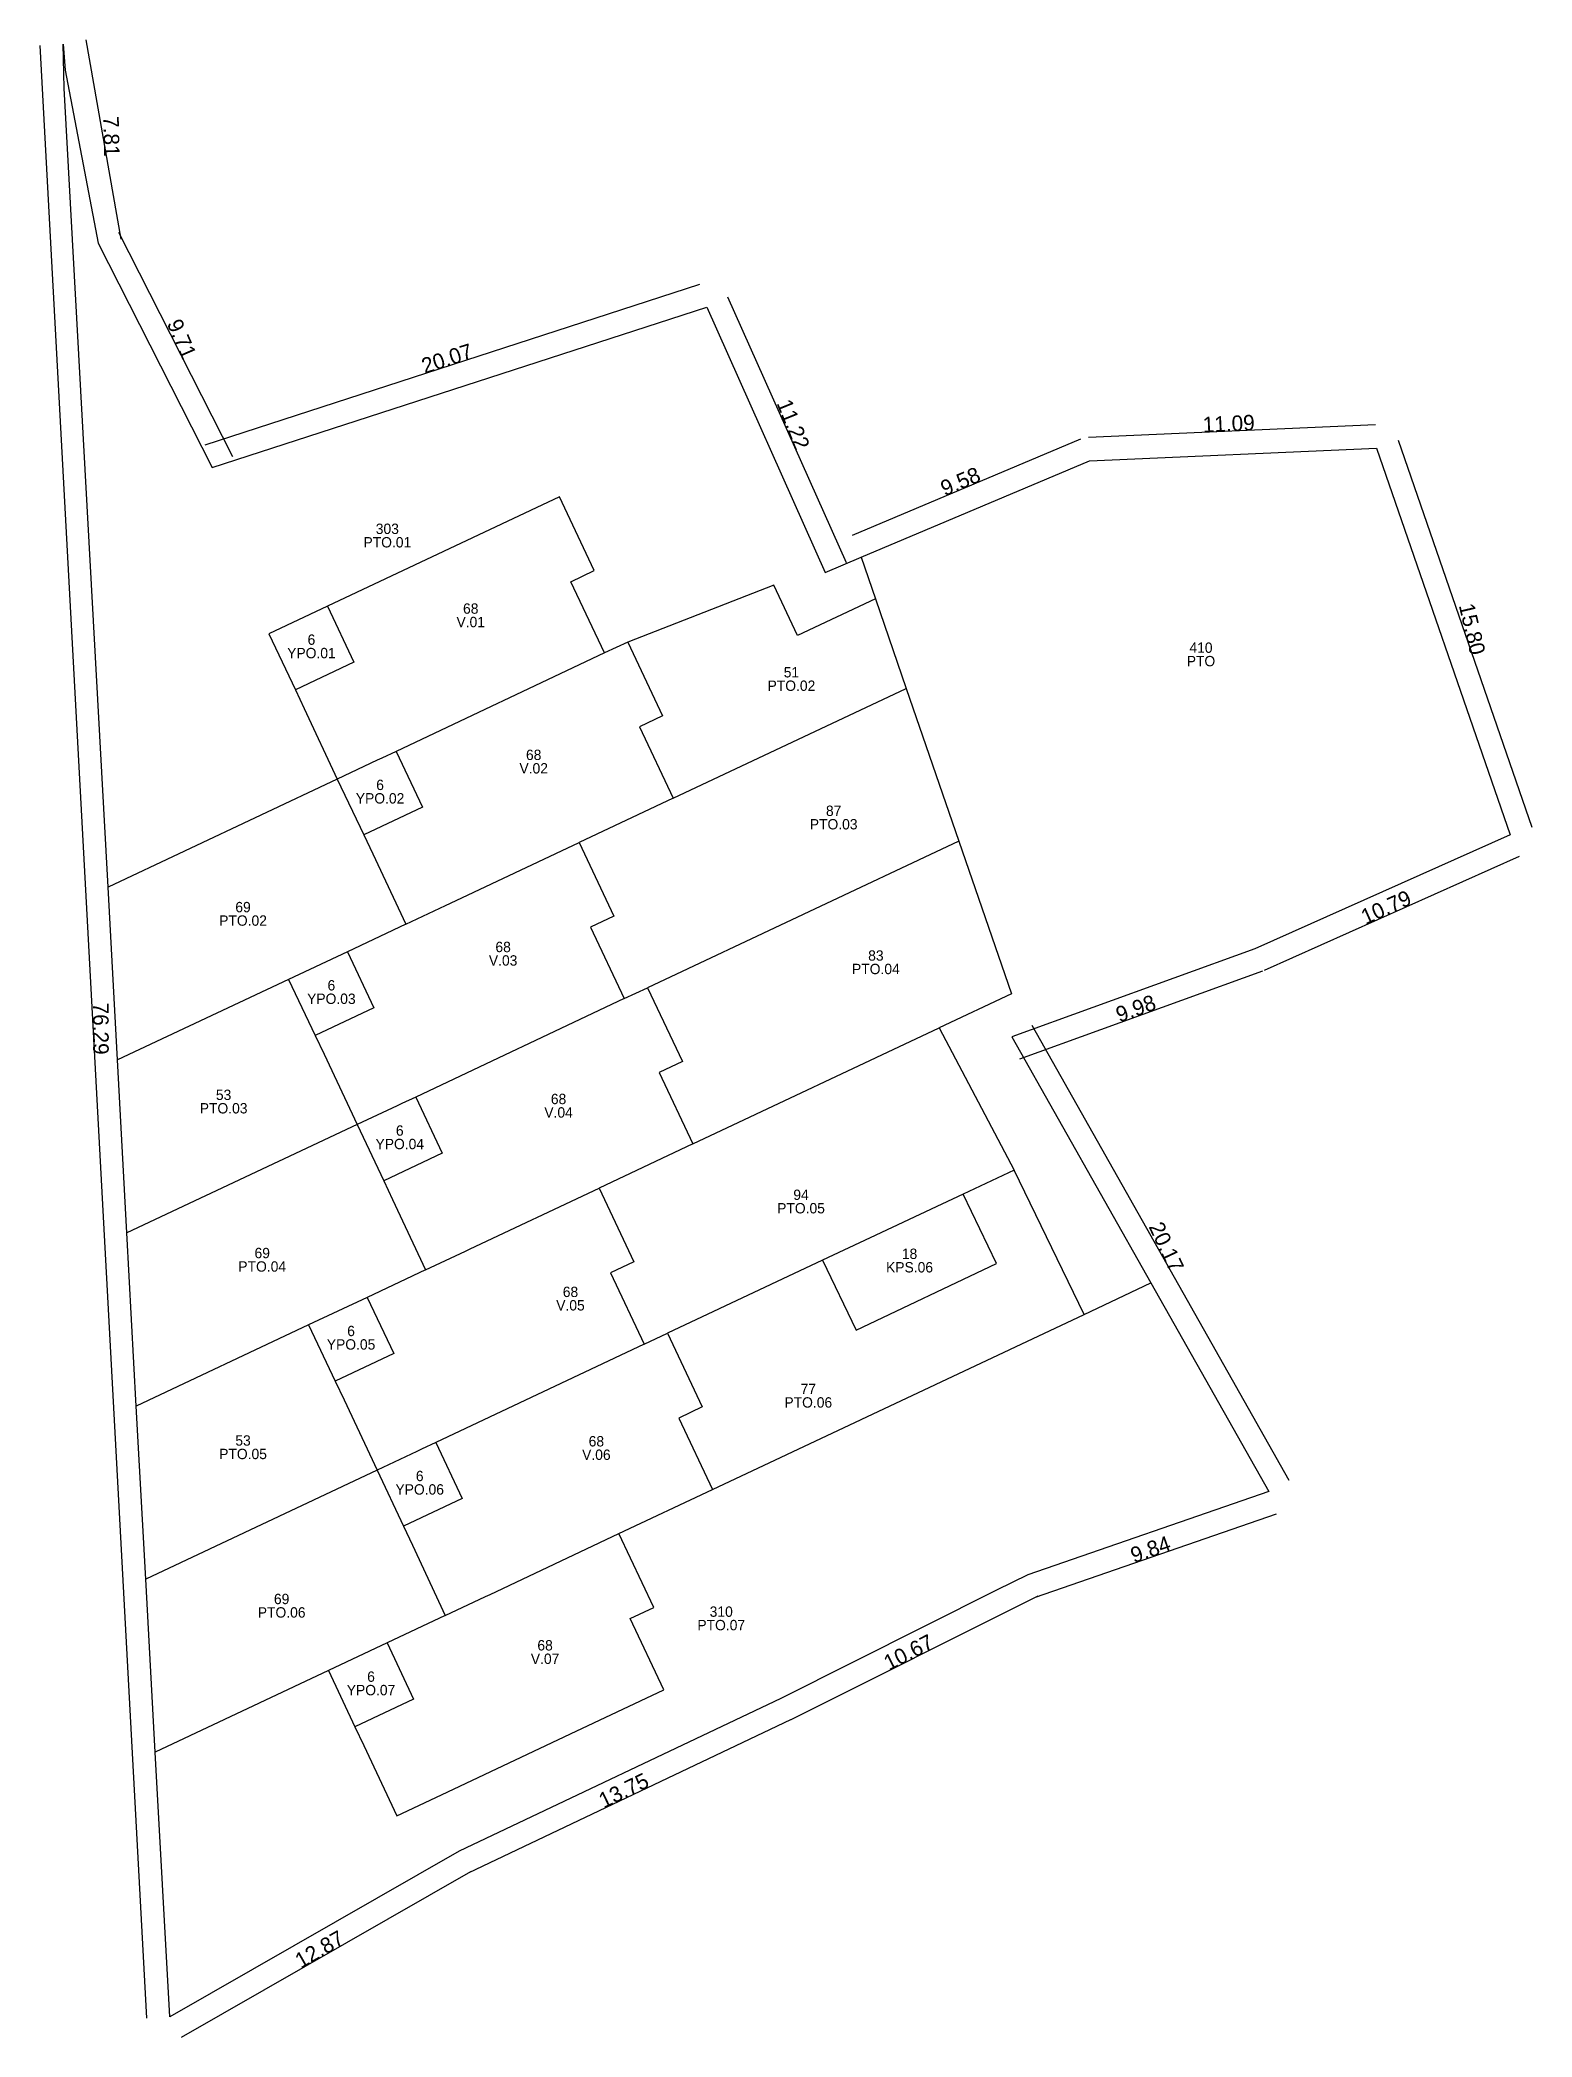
# Model space of a CAD drawing. Extents: x 352921.2 to 352978.8, y 4795817.7 to 4795894.8.
import ezdxf
from ezdxf.enums import TextEntityAlignment as Align

# ---------------------------------------------------------------- set-up
doc = ezdxf.new("R2010")
doc.units = 0
for name, color, linetype in [('PS02-AS', 7, 'CONTINUOUS'), ('PS02-AU', 7, 'CONTINUOUS'), ('PS02-CO', 7, 'CONTINUOUS'), ('PS02-LI', 7, 'CONTINUOUS'), ('PS02-LP', 7, 'CONTINUOUS')]:
    doc.layers.add(name, color=color, linetype=linetype)

msp = doc.modelspace()

# ---------------------------------------------------------------- linework, layer by layer
at = {"layer": 'PS02-CO'}
for p, q in [((352924.38, 4795887.12), (352923.03, 4795894.81)), ((352921.24, 4795894.6), (352925.35, 4795818.41)), ((352928.69, 4795878.71), (352924.29, 4795887.37)), ((352946.7, 4795885.36), (352927.61, 4795879.16)), ((352952.37, 4795874.62), (352947.8, 4795884.87)), ((352961.41, 4795879.39), (352952.59, 4795875.67)), ((352972.8, 4795879.95), (352961.72, 4795879.46)), ((352978.84, 4795864.4), (352973.69, 4795879.34)), ((352968.51, 4795858.89), (352978.36, 4795863.29)), ((352959.07, 4795855.46), (352968.45, 4795858.86)), ((352969.46, 4795839.18), (352959.54, 4795856.75)), ((352959.67, 4795834.67), (352968.97, 4795837.89)), ((352950.24, 4795829.95), (352959.78, 4795834.72)), ((352937.81, 4795824.04), (352950.23, 4795829.94)), ((352926.7, 4795817.68), (352937.87, 4795824.07))]:
    msp.add_line(p, q, dxfattribs=at)
at = {"layer": 'PS02-LI'}
for p, q in [((352941.2985, 4795877.1655), (352932.3385, 4795872.9455)), ((352952.939, 4795874.8355), (352953.489, 4795873.2255)), ((352953.489, 4795873.2255), (352954.679, 4795869.7655)), ((352943.0385, 4795871.1355), (352934.9885, 4795867.3355)), ((352943.9385, 4795871.5555), (352943.0385, 4795871.1355)), ((352931.0985, 4795869.7055), (352931.4385, 4795868.9855)), ((352945.6785, 4795865.5255), (352954.679, 4795869.7655)), ((352954.679, 4795869.7655), (352956.709, 4795863.865)), ((352931.4385, 4795868.9855), (352932.7185, 4795866.2655)), ((352944.3785, 4795868.2855), (352945.6785, 4795865.5255)), ((352932.7185, 4795866.2655), (352923.868, 4795862.0955)), ((352932.7185, 4795866.2655), (352933.7385, 4795864.1055)), ((352945.6785, 4795865.5255), (352942.0585, 4795863.8155)), ((352933.7385, 4795864.1055), (352934.0885, 4795863.3755)), ((352934.0885, 4795863.3755), (352935.3685, 4795860.6655)), ((352956.709, 4795863.865), (352944.6985, 4795858.205)), ((352956.709, 4795863.865), (352958.749, 4795857.975)), ((352935.3685, 4795860.6655), (352933.1085, 4795859.5955)), ((352942.4985, 4795860.5455), (352943.7985, 4795857.785)), ((352933.1085, 4795859.5955), (352930.838, 4795858.5255)), ((352930.838, 4795858.5255), (352924.228, 4795855.4155)), ((352930.838, 4795858.5255), (352931.868, 4795856.3655)), ((352943.7985, 4795857.785), (352944.6985, 4795858.205)), ((352958.749, 4795857.975), (352955.949, 4795856.655)), ((352943.7985, 4795857.785), (352935.7485, 4795853.985)), ((352931.868, 4795856.3655), (352932.208, 4795855.6355)), ((352946.4385, 4795852.175), (352955.949, 4795856.655)), ((352955.949, 4795856.655), (352958.849, 4795851.165)), ((352932.208, 4795855.6355), (352933.488, 4795852.925)), ((352945.1385, 4795854.935), (352946.4385, 4795852.175)), ((352933.488, 4795852.925), (352924.598, 4795848.735)), ((352933.488, 4795852.925), (352934.5085, 4795850.745)), ((352946.4385, 4795852.175), (352942.8285, 4795850.465)), ((352958.849, 4795851.165), (352956.8824, 4795850.239)), ((352961.549, 4795845.585), (352958.849, 4795851.165)), ((352934.5085, 4795850.745), (352934.8485, 4795850.025)), ((352934.8485, 4795850.025), (352936.1285, 4795847.315)), ((352953.2875, 4795848.5464), (352951.4544, 4795847.6833)), ((352936.1285, 4795847.315), (352933.868, 4795846.245)), ((352943.2685, 4795847.195), (352944.5685, 4795844.435)), ((352951.4544, 4795847.6833), (352945.4685, 4795844.865)), ((352933.868, 4795846.245), (352931.608, 4795845.185)), ((352961.549, 4795845.585), (352964.129, 4795846.805)), ((352947.2085, 4795838.825), (352961.549, 4795845.585)), ((352931.608, 4795845.185), (352924.958, 4795842.045)), ((352931.608, 4795845.185), (352932.638, 4795843.015)), ((352944.5685, 4795844.435), (352945.4685, 4795844.865)), ((352944.5685, 4795844.435), (352936.518, 4795840.645)), ((352932.638, 4795843.015), (352932.978, 4795842.285)), ((352932.978, 4795842.285), (352934.258, 4795839.575)), ((352945.9085, 4795841.585), (352947.2085, 4795838.825)), ((352934.258, 4795839.575), (352925.328, 4795835.365)), ((352934.258, 4795839.575), (352935.278, 4795837.405)), ((352943.5885, 4795837.125), (352947.2085, 4795838.825)), ((352935.278, 4795837.405), (352935.618, 4795836.675)), ((352938.6185, 4795834.775), (352943.5885, 4795837.125)), ((352935.618, 4795836.675), (352936.888, 4795833.965)), ((352936.888, 4795833.965), (352934.638, 4795832.905)), ((352934.638, 4795832.905), (352932.378, 4795831.835)), ((352932.378, 4795831.835), (352925.688, 4795828.685)), ((352932.378, 4795831.835), (352933.398, 4795829.665))]:
    msp.add_line(p, q, dxfattribs=at)
for points in [[(352943.0385, 4795871.1355), (352941.7385, 4795873.8855), (352942.6385, 4795874.3155), (352941.2985, 4795877.1655)], [(352953.489, 4795873.2255), (352950.489, 4795871.8155), (352949.569, 4795873.7555), (352943.9385, 4795871.5555)], [(352932.3385, 4795872.9455), (352930.0785, 4795871.8755), (352931.0985, 4795869.7055)], [(352932.3385, 4795872.9455), (352933.3585, 4795870.7755), (352931.0985, 4795869.7055)], [(352943.9385, 4795871.5555), (352945.2785, 4795868.7055), (352944.3785, 4795868.2855)], [(352934.9885, 4795867.3355), (352934.4385, 4795867.0755), (352934.2585, 4795866.9955), (352932.7185, 4795866.2655)], [(352934.9885, 4795867.3355), (352936.0085, 4795865.1755), (352933.7385, 4795864.1055)], [(352935.3685, 4795860.6655), (352936.8985, 4795861.3855), (352937.0885, 4795861.4755), (352942.0585, 4795863.8155)], [(352942.0585, 4795863.8155), (352943.3985, 4795860.9655), (352942.4985, 4795860.5455)], [(352933.1085, 4795859.5955), (352934.1285, 4795857.4255), (352931.868, 4795856.3655)], [(352944.6985, 4795858.205), (352946.0485, 4795855.355), (352945.1385, 4795854.935)], [(352935.7485, 4795853.985), (352935.2085, 4795853.735), (352935.0285, 4795853.645), (352933.488, 4795852.925)], [(352935.7485, 4795853.985), (352936.7685, 4795851.815), (352934.5085, 4795850.745)], [(352936.1285, 4795847.315), (352937.6685, 4795848.035), (352937.8485, 4795848.125), (352942.8285, 4795850.465)], [(352942.8285, 4795850.465), (352944.1685, 4795847.625), (352943.2685, 4795847.195)], [(352951.4544, 4795847.6833), (352952.7439, 4795844.9746), (352958.1614, 4795847.5534), (352956.8824, 4795850.239)], [(352956.8824, 4795850.239), (352956.062, 4795849.8527), (352953.2875, 4795848.5464)], [(352933.868, 4795846.245), (352934.898, 4795844.075), (352932.638, 4795843.015)], [(352945.4685, 4795844.865), (352946.8085, 4795842.015), (352945.9085, 4795841.585)], [(352936.518, 4795840.645), (352935.968, 4795840.385), (352935.788, 4795840.295), (352934.258, 4795839.575)], [(352936.518, 4795840.645), (352937.538, 4795838.475), (352935.278, 4795837.405)], [(352933.398, 4795829.665), (352933.738, 4795828.945), (352935.018, 4795826.225), (352936.738, 4795827.035), (352941.7185, 4795829.385), (352945.3285, 4795831.085), (352944.0285, 4795833.845), (352944.9385, 4795834.275), (352943.5885, 4795837.125)], [(352936.888, 4795833.965), (352938.438, 4795834.695), (352938.6185, 4795834.775)], [(352934.638, 4795832.905), (352935.658, 4795830.735), (352933.398, 4795829.665)]]:
    msp.add_lwpolyline(points, dxfattribs=at)
at = {"layer": 'PS02-LP'}
for p, q in [((352924.228, 4795855.4155), (352923.868, 4795862.0955)), ((352924.598, 4795848.735), (352924.228, 4795855.4155)), ((352924.958, 4795842.045), (352924.598, 4795848.735)), ((352925.328, 4795835.365), (352924.958, 4795842.045)), ((352925.688, 4795828.685), (352925.328, 4795835.365))]:
    msp.add_line(p, q, dxfattribs=at)
for points in [[(352923.868, 4795862.0955), (352922.178, 4795892.946), (352922.1385, 4795894.646), (352922.218, 4795893.646), (352923.488, 4795886.956), (352927.8885, 4795878.2955), (352946.979, 4795884.4955), (352951.549, 4795874.2455), (352952.939, 4795874.8355)], [(352952.939, 4795874.8355), (352961.759, 4795878.5555), (352972.8395, 4795879.0455), (352977.9895, 4795864.105), (352968.139, 4795859.705), (352958.759, 4795856.305), (352964.129, 4795846.805)], [(352964.129, 4795846.805), (352968.679, 4795838.745), (352959.379, 4795835.525), (352958.1685, 4795834.935), (352949.8385, 4795830.755), (352937.418, 4795824.855), (352926.248, 4795818.465), (352925.688, 4795828.685)]]:
    msp.add_lwpolyline(points, dxfattribs=at)

# ---------------------------------------------------------------- texts
at = {"layer": 'PS02-AS'}
for s, p in [('303', (352934.65, 4795875.61)), ('68', (352937.87, 4795872.53)), ('6', (352931.72, 4795871.33)), ('410', (352966.06, 4795871.02)), ('51', (352950.25, 4795870.07)), ('68', (352940.3, 4795866.88)), ('6', (352934.37, 4795865.72)), ('87', (352951.88, 4795864.72)), ('69', (352929.08, 4795861)), ('68', (352939.12, 4795859.46)), ('83', (352953.51, 4795859.13)), ('6', (352932.49, 4795857.98)), ('53', (352928.33, 4795853.75)), ('68', (352941.26, 4795853.59)), ('6', (352935.13, 4795852.37)), ('94', (352950.62, 4795849.89)), ('69', (352929.82, 4795847.64)), ('18', (352954.81, 4795847.61)), ('68', (352941.72, 4795846.14)), ('6', (352933.25, 4795844.63)), ('77', (352950.9, 4795842.39)), ('53', (352929.08, 4795840.4)), ('68', (352942.72, 4795840.37)), ('6', (352935.9, 4795839.03)), ('69', (352930.57, 4795834.28)), ('310', (352947.54, 4795833.79)), ('68', (352940.74, 4795832.49)), ('6', (352934.02, 4795831.28))]:
    msp.add_text(s, height=0.4, dxfattribs=at).set_placement(p, align=Align.BOTTOM_CENTER)
at = {"layer": 'PS02-AU'}
for s, p in [('PTO.01', (352934.65, 4795875.61)), ('V.01', (352937.87, 4795872.53)), ('YPO.01', (352931.72, 4795871.33)), ('PTO', (352966.06, 4795871.02)), ('PTO.02', (352950.25, 4795870.07)), ('V.02', (352940.3, 4795866.88)), ('YPO.02', (352934.37, 4795865.72)), ('PTO.03', (352951.88, 4795864.72)), ('PTO.02', (352929.08, 4795861)), ('V.03', (352939.12, 4795859.46)), ('PTO.04', (352953.51, 4795859.13)), ('YPO.03', (352932.49, 4795857.98)), ('PTO.03', (352928.33, 4795853.75)), ('V.04', (352941.26, 4795853.59)), ('YPO.04', (352935.13, 4795852.37)), ('PTO.05', (352950.62, 4795849.89)), ('PTO.04', (352929.82, 4795847.64)), ('KPS.06', (352954.81, 4795847.61)), ('V.05', (352941.72, 4795846.14)), ('YPO.05', (352933.25, 4795844.63)), ('PTO.06', (352950.9, 4795842.39)), ('PTO.05', (352929.08, 4795840.4)), ('V.06', (352942.72, 4795840.37)), ('YPO.06', (352935.9, 4795839.03)), ('PTO.06', (352930.57, 4795834.28)), ('PTO.07', (352947.54, 4795833.79)), ('V.07', (352940.74, 4795832.49)), ('YPO.07', (352934.02, 4795831.28))]:
    msp.add_text(s, height=0.4, dxfattribs=at).set_placement(p, align=Align.TOP_CENTER)
at = {"layer": 'PS02-CO'}
for s, rotation, p, p2 in [('7.81', 271.36, (352923.68, 4795891.86), (352923.68, 4795891.86)), ('9.71', 293.58, (352926.13, 4795883.86), (352926.13, 4795883.86)), ('20.07', 18.06, (352936.09, 4795881.91), (352936.09, 4795881.91)), ('11.22', 291.96, (352949.67, 4795880.78), (352949.67, 4795880.78)), ('11.09', 2.53, (352966.14, 4795879.65), (352966.14, 4795879.65)), ('9.58', 23.01, (352956.17, 4795877.18), (352956.17, 4795877.18)), ('15.80', 283.2, (352976.01, 4795872.97), (352976.01, 4795872.97)), ('10.79', 24.13, (352972.41, 4795860.63), (352972.41, 4795860.63)), ('9.98', 19.93, (352962.91, 4795856.86), (352962.91, 4795856.86)), ('76.29', 270.13, (352923.29, 4795857.63), (352923.29, 4795857.63)), ('20.17', 295.14, (352964.03, 4795848.98), (352964.03, 4795848.98)), ('9.84', 19.13, (352963.47, 4795835.98), (352963.47, 4795835.98)), ('10.67', 26.83, (352954.01, 4795831.82), (352954.01, 4795831.82)), ('13.75', 25.74, (352943, 4795826.5), (352943, 4795826.5)), ('12.87', 29.8, (352931.31, 4795820.31), (352931.31, 4795820.31))]:
    msp.add_text(s, height=0.6, rotation=rotation, dxfattribs=at).set_placement(p, p2, align=Align.FIT)

doc.saveas('drawing.dxf')
